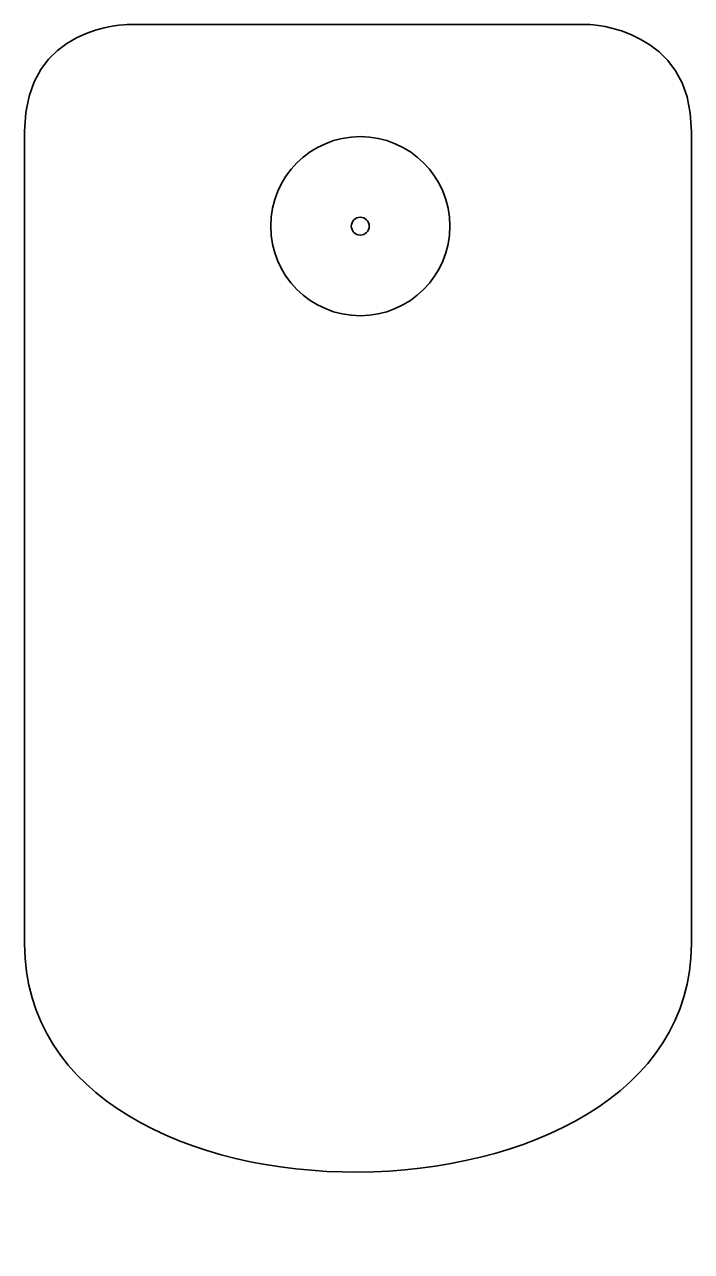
# Model space of a CAD drawing. Header units: inches. Extents: x 1.9 to 28, y -50 to -2.1.
import ezdxf

# ---------------------------------------------------------------- set-up
doc = ezdxf.new("R2010")
doc.units = ezdxf.units.IN
doc.header["$MEASUREMENT"] = 0
doc.layers.add('Layer 1', color=7, linetype='Continuous')

msp = doc.modelspace()

# ---------------------------------------------------------------- linework, layer by layer
at = {"layer": 'Layer 1', "color": 179, "lineweight": 35, "true_color": 0x231f20}
for points, knots in [([(1.94, -6.232), (1.94, -2.058), (5.997, -2.058), (5.997, -2.058), (5.997, -2.058), (23.989, -2.058), (23.989, -2.058), (23.989, -2.058), (27.987, -2.175), (27.987, -6.232), (27.987, -10.289), (27.987, -26.223), (27.987, -37.982), (27.987, -49.742), (1.94, -50), (1.94, -37.982), (1.94, -14.699), (1.94, -10.407), (1.94, -6.232)], [0, 0, 0, 0, 1, 1, 1, 2, 2, 2, 3, 3, 3, 4, 4, 4, 5, 5, 5, 6, 6, 6, 6]), ([(11.553, -9.937), (11.553, -8.004), (13.12, -6.438), (15.052, -6.438), (16.984, -6.438), (18.55, -8.004), (18.55, -9.937), (18.55, -11.869), (16.984, -13.435), (15.052, -13.435), (13.12, -13.435), (11.553, -11.869), (11.553, -9.937)], [0, 0, 0, 0, 1, 1, 1, 2, 2, 2, 3, 3, 3, 4, 4, 4, 4]), ([(14.702, -9.937), (14.702, -9.743), (14.859, -9.587), (15.052, -9.587), (15.245, -9.587), (15.402, -9.743), (15.402, -9.937), (15.402, -10.13), (15.245, -10.287), (15.052, -10.287), (14.859, -10.287), (14.702, -10.13), (14.702, -9.937)], [0, 0, 0, 0, 1, 1, 1, 2, 2, 2, 3, 3, 3, 4, 4, 4, 4])]:
    msp.add_open_spline(points, degree=3, knots=knots, dxfattribs=at)

doc.saveas('drawing.dxf')
